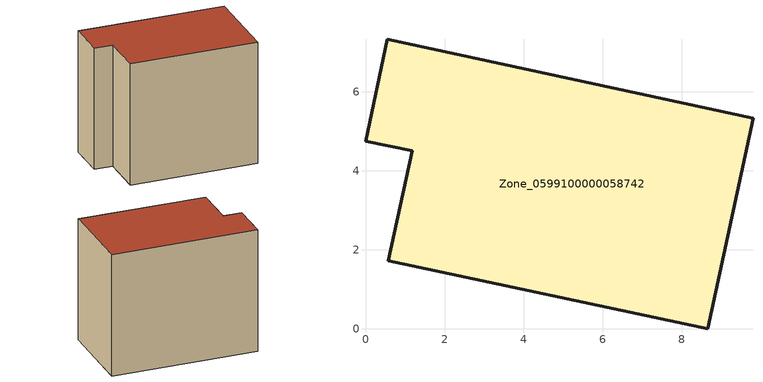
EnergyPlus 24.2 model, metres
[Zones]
Zone_0599100000058742
 floor ground (C_G): 9.8,5.33 8.66,0 0.58,1.73 1.18,4.51 0,4.75 0.55,7.33 z0
 wall outside (C_F): 8.66,0 9.8,5.33 0.55,7.33 0,4.75 1.18,4.51 0.58,1.73 8.66,0 z0:8.06
 roof outside (C_R): 0.58,1.73 8.66,0 9.8,5.33 0.55,7.33 0,4.75 1.18,4.51 z8.06
[BUILDING]
Pand.0599100000058742: North Axis=0; Terrain=City; Loads Convergence Tolerance Value=0.04; Temperature Convergence Tolerance Value=0.4; Solar Distribution=FullExterior; Maximum Number of Warmup Days=25; Minimum Number of Warmup Days=1
[Site:Location]
Rotterdam.The.Hague.AP_ZH_NLD Design_Conditions: Latitude=51.96; Longitude=4.45; Time Zone=1; Elevation=-4.5
[SITE:GROUNDTEMPERATURE:BUILDINGSURFACE]
18, 18, 18, 18, 18, 18, 18, 18, 18, 18, 18, 18
[MATERIAL] Thermal Absorptance=0.9; Solar Absorptance=0.7; Visible Absorptance=0.7
Name | Roughness | Thickness | Conductivity | Density | Specific Heat
G.TI.1975-1991 | MediumSmooth | 0.15 | 0.288461 | 540 | 1210
F.TI.1975-1991 | Rough | 0.3 | 0.230769 | 1920 | 840
R.TI.1975-1991 | MediumRough | 0.2 | 0.153846 | 1500 | 1000
[CONSTRUCTION]
C_G: G.TI.1975-1991
C_F: F.TI.1975-1991
C_R: R.TI.1975-1991
[ZONE]
Zone_0599100000058742: Type=1; Multiplier=1; Ceiling Height=Autocalculate; Volume=Autocalculate; Floor Area=autocalculate; Part of Total Floor Area=Yes
[ZONEINFILTRATION:DESIGNFLOWRATE]
Infil_Zone_0599100000058742: Zone or ZoneList or Space or SpaceList=Zone_0599100000058742; Schedule=AlwaysOn; Design Flow Rate Calculation Method=Flow/Area; Flow Rate per Floor Area=0.003; Constant Term Coefficient=1; Temperature Term Coefficient=0; Velocity Term Coefficient=0; Velocity Squared Term Coefficient=0
[HVACTEMPLATE:ZONE:IDEALLOADSAIRSYSTEM]
Zone_0599100000058742: Maximum Heating Supply Air Temperature=50; Minimum Cooling Supply Air Temperature=13; Maximum Heating Supply Air Humidity Ratio=0.0156; Minimum Cooling Supply Air Humidity Ratio=0.0077; Heating Limit=NoLimit; Cooling Limit=NoLimit; Dehumidification Control Type=ConstantSensibleHeatRatio; Cooling Sensible Heat Ratio=0.7; Dehumidification Setpoint=60; Humidification Control Type=None; Humidification Setpoint=30; Outdoor Air Method=None; Outdoor Air Flow Rate per Person=0.00944; Outdoor Air Flow Rate per Zone Floor Area=0; Outdoor Air Flow Rate per Zone=0; Demand Controlled Ventilation Type=None; Outdoor Air Economizer Type=NoEconomizer; Heat Recovery Type=None; Sensible Heat Recovery Effectiveness=0.7; Latent Heat Recovery Effectiveness=0.65
[ZONECONTROL:THERMOSTAT]
ThermostatControl_Zone_0599100000058742: Zone or ZoneList=Zone_0599100000058742; Control Type Schedule=DualSetpointControlType; Control 1=Thermostat_Zone_0599100000058742; Temperature Difference Between Cutout And Setpoint=0
[THERMOSTATSETPOINT:DUALSETPOINT]
Thermostat_Zone_0599100000058742: Heating Setpoint Temperature Schedule=HeatingSetpoint_Zone_0599100000058742; Cooling Setpoint Temperature Schedule=CoolingSetpoint_Zone_0599100000058742
[SCHEDULE:COMPACT]
HeatingSetpoint_Zone_0599100000058742: Through: 12/31, For: AllDays, Until: 24:00, 21
CoolingSetpoint_Zone_0599100000058742: Through: 12/31, For: AllDays, Until: 24:00, 24
DualSetpointControlType: Through: 12/31, For: AllDays, Until: 24:00, 4
AlwaysOn: Through: 12/31, For: AllDays, Until: 24:00, 1
